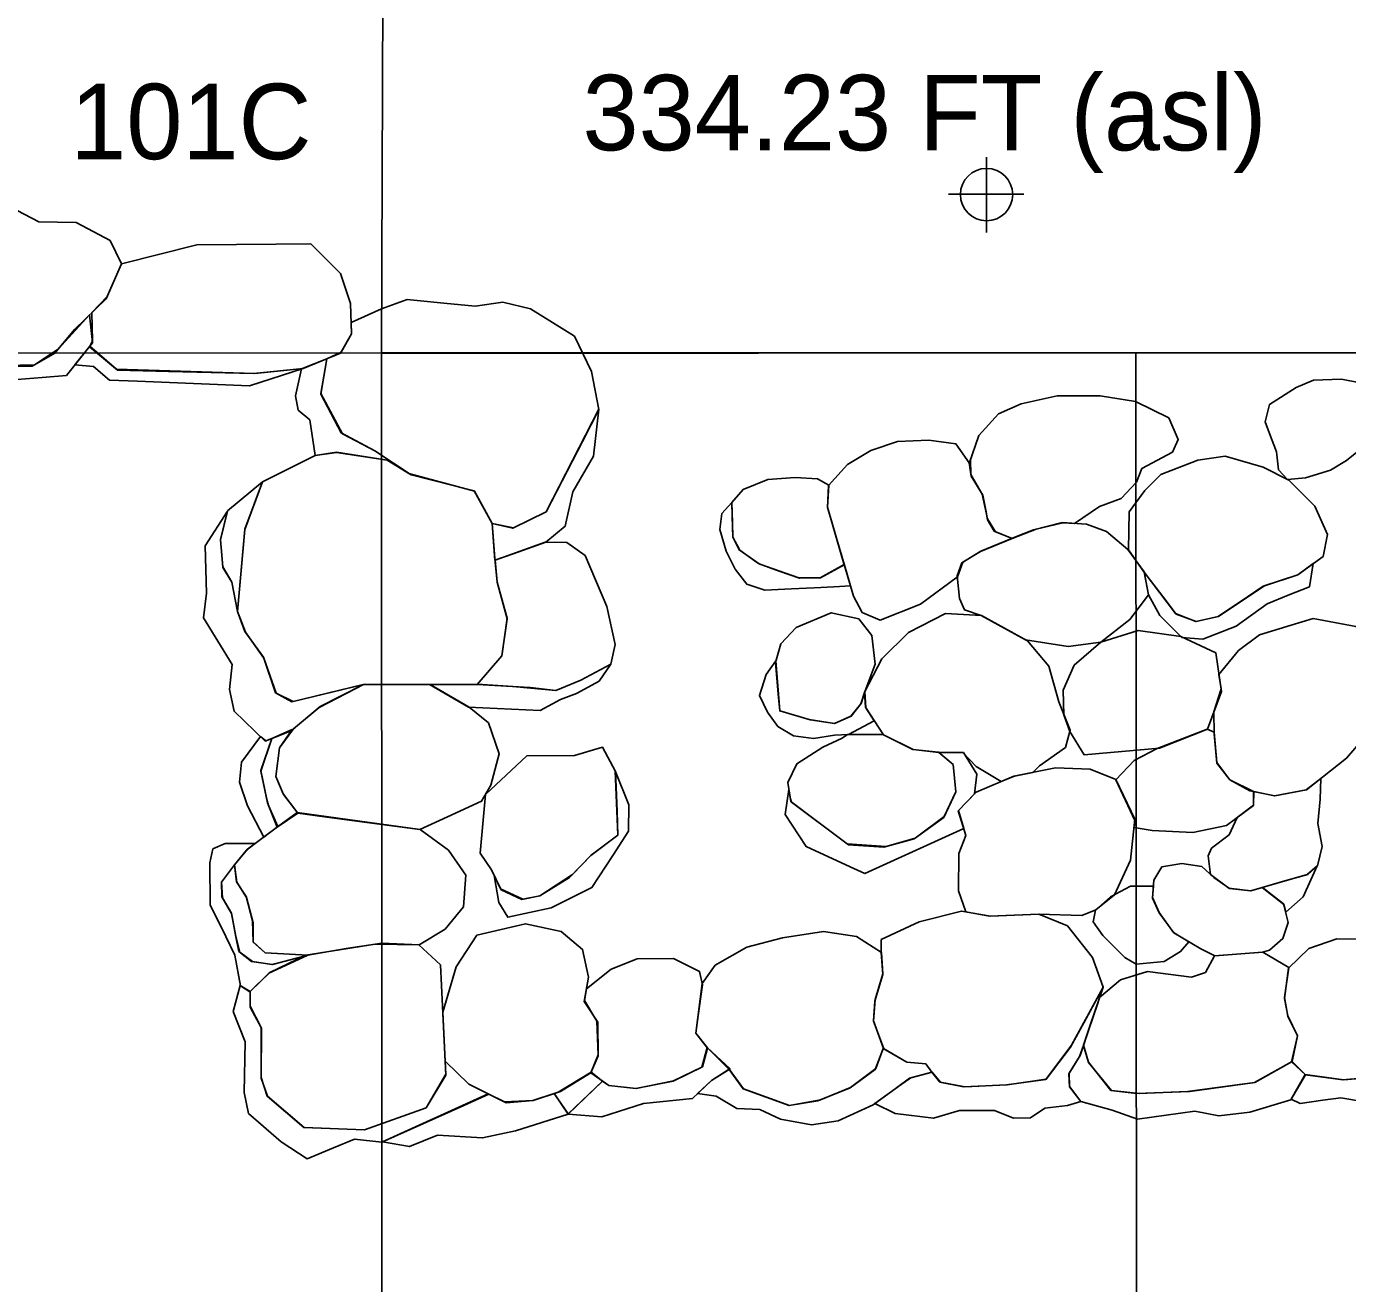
# Model space of a CAD drawing. Extents: x 280 to 390, y 550 to 640.
# Drawn here: x 337.58 to 346.34, y 623.81 to 632.14 of the extents above; entities that cross this region are included whole.
import ezdxf

# ---------------------------------------------------------------- set-up
doc = ezdxf.new("R2010")
doc.units = 0
for name, color, linetype in [('Datums', 7, 'Continuous'), ('Quadrat Numbers', 7, 'Continuous'), ('Quadrats', 7, 'Continuous'), ('Stone', 7, 'Continuous')]:
    doc.layers.add(name, color=color, linetype=linetype)

msp = doc.modelspace()

# ---------------------------------------------------------------- linework, layer by layer
at = {"layer": 'Datums'}
for p, q in [((343.9476, 631.2772), (343.9476, 630.7772)), ((343.6958, 631.0307), (344.1958, 631.0307))]:
    msp.add_line(p, q, dxfattribs=at)
msp.add_circle((343.9476, 631.0289), 0.1732, dxfattribs=at)
at = {"layer": 'Quadrats'}
for p, q in [((339.9377, 629.9795), (339.9725, 639.9795)), ((349.9377, 629.9795), (339.9377, 629.9795))]:
    msp.add_line(p, q, dxfattribs=at)
for points in [[(329.9377, 639.9718), (329.9377, 629.9718), (339.9377, 629.9795), (339.9422, 619.9795)], [(339.9377, 629.9761), (344.9377, 629.9795), (344.9446, 619.9795)]]:
    msp.add_lwpolyline(points, dxfattribs=at)
at = {"layer": 'Stone'}
for points in [[(336.9742, 630.6301), (337.124, 630.8899), (337.2813, 630.9536), (337.4724, 630.9498), (337.6673, 630.8486), (337.9146, 630.8449), (338.1394, 630.7249), (338.2143, 630.5712), (338.1131, 630.3387), (337.9033, 630.1362), (337.7722, 629.9778), (337.6223, 629.8925), (337.3937, 629.8888), (337.1719, 629.9214), (337.2401, 629.9774), (337.1565, 630.106), (336.9981, 630.4467)], [(338.2143, 630.5712), (338.7148, 630.6968), (339.2399, 630.7005), (339.4694, 630.7021), (339.6666, 630.5071), (339.7322, 630.3064), (339.7395, 630.1057), (339.6666, 629.9793), (339.4186, 629.8758), (339.0904, 629.843), (338.5252, 629.8576), (338.1891, 629.8663), (338.0029, 630.0211), (338.0216, 630.0611), (338.0191, 630.2479), (338.12, 630.3545)], [(339.5751, 629.9411), (339.5362, 629.7066), (339.6699, 629.4503), (339.8947, 629.3308), (340.1336, 629.1713), (340.4039, 629.103), (340.5525, 629.0654), (340.6714, 628.8496), (340.8079, 628.8183), (341.0299, 628.9265), (341.1351, 629.1315), (341.27, 629.394), (341.3787, 629.6058), (341.3286, 629.8575), (341.2176, 630.0909), (340.9246, 630.2731), (340.7425, 630.3158), (340.5576, 630.2902), (340.3499, 630.3101), (340.1072, 630.3334), (339.9387, 630.2731), (339.7368, 630.1814), (339.7395, 630.1057), (339.6696, 629.9846)], [(337.1783, 629.9204), (337.0852, 629.8508), (337.2064, 629.84), (337.2476, 629.78), (337.4687, 629.7988), (337.6897, 629.8175), (337.8495, 629.8311), (338.0232, 630.0462), (338.0026, 630.232), (337.7947, 630.005), (337.6372, 629.901), (337.3534, 629.8947)], [(338.0047, 630.025), (337.9051, 629.9), (338.0292, 629.8904), (338.135, 629.7992), (338.321, 629.7919), (338.6924, 629.7773), (339.0637, 629.7627), (339.4191, 629.876), (339.0984, 629.8438), (338.1826, 629.8716)], [(339.4084, 629.875), (339.3683, 629.6952), (339.3854, 629.6012), (339.4622, 629.5358), (339.4992, 629.2995), (339.6402, 629.3215), (339.9899, 629.2673), (339.8979, 629.3286), (339.6802, 629.4449), (339.5369, 629.7107), (339.5751, 629.9411)], [(345.9425, 629.1412), (345.882, 629.2055), (345.8693, 629.3242), (345.8232, 629.4452), (345.7935, 629.5233), (345.8232, 629.6388), (346.0006, 629.7505), (346.1146, 629.8001), (346.2989, 629.807), (346.558, 629.7563), (346.6766, 629.6849), (346.6904, 629.5788), (346.5349, 629.4279), (346.3334, 629.2677), (346.2275, 629.2043), (346.0605, 629.1525)], [(343.8329, 629.2479), (343.8974, 629.4331), (344.0274, 629.5767), (344.1776, 629.6417), (344.4152, 629.6956), (344.6999, 629.6956), (344.9352, 629.6574), (345.1549, 629.5498), (345.2177, 629.4062), (345.1796, 629.3232), (344.9778, 629.2133), (344.942, 629.1236), (344.8388, 629.0159), (344.6954, 628.9621), (344.5315, 628.8508), (344.4536, 628.8551), (344.2769, 628.8133), (344.1183, 628.7513), (344.0067, 628.795), (343.9534, 628.8813), (343.9182, 629.0446), (343.8441, 629.1752), (343.8411, 629.2716)], [(341.3784, 629.6075), (341.3424, 629.2962), (341.2059, 629.0599), (341.1547, 628.8321), (341.0266, 628.7268), (340.8104, 628.6499), (340.6892, 628.6069), (340.6714, 628.8496), (340.8132, 628.8209), (341.0294, 628.9263)], [(343.7544, 628.4974), (343.5096, 628.3161), (343.2428, 628.2084), (343.124, 628.26), (343.0657, 628.3677), (343.0052, 628.574), (342.953, 628.7519), (342.9194, 628.8666), (342.893, 628.9567), (342.8998, 629.1011), (343.0254, 629.2402), (343.18, 629.3344), (343.3571, 629.3927), (343.5656, 629.4017), (343.7449, 629.377), (343.8324, 629.2514), (343.8458, 629.164), (343.922, 629.0383), (343.9422, 628.9374), (343.9548, 628.8744), (343.9982, 628.7983), (344.1176, 628.751), (343.9075, 628.6648), (343.7906, 628.5937)], [(339.4991, 629.2997), (339.1485, 629.1261), (339.033, 628.8128), (338.9842, 628.2658), (339.033, 628.1348), (339.1562, 627.9653), (339.2357, 627.729), (339.3435, 627.6674), (339.8158, 627.783), (340.1109, 627.783), (340.5703, 627.783), (340.7346, 627.9704), (340.7705, 628.2221), (340.7038, 628.461), (340.6884, 628.6176), (340.6714, 628.8496), (340.5536, 629.0635), (340.1192, 629.181), (339.9744, 629.2697), (339.6387, 629.3213)], [(344.9908, 628.5305), (345.1159, 628.3659), (345.2045, 628.2494), (345.336, 628.2007), (345.4828, 628.2333), (345.6764, 628.3638), (345.7803, 628.4339), (346.0106, 628.5107), (346.1777, 628.631), (346.2062, 628.7778), (346.1226, 628.9654), (345.9515, 629.1367), (345.7803, 629.2223), (345.5296, 629.2958), (345.3483, 629.2692), (345.1037, 629.1754), (344.9957, 629.0694), (344.8918, 628.9267), (344.8875, 628.6749)], [(339.1485, 629.1261), (338.9175, 628.9335), (338.8713, 628.7435), (338.8867, 628.5586), (338.9457, 628.461), (338.9842, 628.2658), (339.0327, 628.8103)], [(343.0045, 628.5766), (342.8474, 628.4896), (342.7071, 628.4881), (342.5744, 628.5349), (342.4417, 628.5817), (342.3089, 628.6753), (342.2652, 628.7583), (342.2621, 628.8971), (342.2601, 628.9893), (342.3346, 629.0752), (342.4975, 629.1417), (342.6785, 629.1552), (342.8263, 629.1462), (342.9027, 629.1044), (342.8931, 628.9591), (342.9353, 628.8123), (343.0002, 628.591)], [(338.917, 628.9317), (338.7686, 628.7024), (338.7737, 628.5457), (338.7789, 628.3891), (338.7583, 628.2247), (338.9483, 627.9165), (338.9303, 627.7496), (338.9611, 627.6057), (339.1664, 627.408), (339.3384, 627.4773), (339.5309, 627.6366), (339.8183, 627.783), (339.352, 627.6695), (339.2399, 627.7267), (339.159, 627.9568), (339.0365, 628.1299), (338.9842, 628.2658), (338.9457, 628.461), (338.8864, 628.562), (338.8715, 628.7411)], [(343.0042, 628.5773), (343.0455, 628.4365), (342.9349, 628.4307), (342.8056, 628.424), (342.6545, 628.4162), (342.4791, 628.4071), (342.3587, 628.4488), (342.2818, 628.547), (342.2229, 628.6662), (342.1792, 628.8096), (342.1943, 628.9153), (342.2601, 628.9893), (342.2631, 628.8533), (342.2652, 628.7584), (342.312, 628.673), (342.4239, 628.5942), (342.4443, 628.5808), (342.703, 628.4895), (342.8444, 628.4896)], [(343.9113, 628.2405), (343.8013, 628.2773), (343.768, 628.3529), (343.7539, 628.5029), (343.7846, 628.59), (343.9089, 628.6657), (344.1471, 628.7631), (344.2594, 628.809), (344.4494, 628.8554), (344.6108, 628.8464), (344.7415, 628.7964), (344.885, 628.6785), (344.9913, 628.5298), (345.0207, 628.3773), (344.8965, 628.2132), (344.7056, 628.0645), (344.4891, 628.0357), (344.206, 628.0797)], [(340.6917, 628.6077), (341.0234, 628.7257), (341.1657, 628.7239), (341.2872, 628.6368), (341.4316, 628.3001), (341.4874, 628.0488), (341.4579, 627.9174), (341.2592, 627.8122), (341.0935, 627.7433), (340.9227, 627.763), (340.5708, 627.7835), (340.7349, 627.9724), (340.7699, 628.2175), (340.7039, 628.4607)], [(344.9918, 628.527), (345.0207, 628.3773), (345.0956, 628.2394), (345.2423, 628.0947), (345.3809, 628.0845), (345.6009, 628.1701), (345.8068, 628.3169), (345.9474, 628.374), (346.088, 628.4311), (346.1129, 628.5843), (346.0106, 628.5107), (345.7892, 628.4369), (345.4846, 628.2346), (345.3342, 628.2014), (345.2008, 628.2542)], [(343.1427, 627.7415), (343.2106, 627.9186), (343.1864, 628.1084), (343.1009, 628.2181), (342.9187, 628.259), (342.6864, 628.1604), (342.5841, 628.0526), (342.5488, 627.9298), (342.5674, 627.7215), (342.5775, 627.6086), (342.7793, 627.5485), (342.941, 627.5243), (343.0507, 627.5745), (343.1158, 627.6563)], [(343.7906, 627.3322), (343.6308, 627.3322), (343.4603, 627.3532), (343.2641, 627.449), (343.1455, 627.6322), (343.1381, 627.7326), (343.2533, 627.954), (343.4299, 628.1288), (343.6753, 628.2535), (343.9133, 628.2404), (344.2181, 628.073), (344.3594, 627.9056), (344.4263, 627.6675), (344.5025, 627.4796), (344.4709, 627.3662), (344.2981, 627.2434), (344.2545, 627.2007), (344.1329, 627.1768), (344.0436, 627.1399), (343.8798, 627.2397)], [(345.5021, 627.7534), (345.488, 627.8493), (345.618, 628.0088), (345.7566, 628.1122), (345.9658, 628.1753), (346.1121, 628.2194), (346.3942, 628.1677), (346.5883, 628.0189), (346.6336, 627.8348), (346.5958, 627.6003), (346.3337, 627.2951), (346.0691, 627.0858), (345.8574, 627.0455), (345.6936, 627.0783), (345.56, 627.1514), (345.4743, 627.2623), (345.4567, 627.4565), (345.4547, 627.6029)], [(344.7043, 628.0644), (344.9527, 628.14), (345.2349, 628.102), (345.4668, 627.9937), (345.5046, 627.7365), (345.4113, 627.4868), (345.0938, 627.3607), (344.7687, 627.333), (344.5944, 627.3181), (344.5003, 627.4717), (344.4608, 627.5825), (344.4562, 627.7465), (344.5293, 627.9105)], [(341.4582, 627.9187), (341.3794, 627.8061), (341.231, 627.7244), (341.1233, 627.6845), (340.9897, 627.6111), (340.5137, 627.6325), (340.2557, 627.783), (340.5733, 627.7864), (340.8087, 627.7696), (341.0935, 627.7433), (341.2588, 627.8121)], [(342.5521, 627.9411), (342.4875, 627.8498), (342.4429, 627.7103), (342.4949, 627.6005), (342.5655, 627.5057), (342.6678, 627.4424), (342.8016, 627.4257), (342.941, 627.448), (343.0321, 627.4511), (343.2036, 627.5424), (343.1472, 627.6296), (343.1411, 627.7365), (343.1149, 627.6552), (343.0493, 627.5739), (342.9392, 627.5245), (342.7732, 627.5503), (342.5775, 627.6086)], [(339.8183, 627.783), (340.2603, 627.783), (340.5183, 627.6323), (340.6461, 627.5292), (340.717, 627.3232), (340.6634, 627.1154), (340.6011, 627.0098), (340.3744, 626.9059), (340.1909, 626.8218), (339.9391, 626.8557), (339.5763, 626.9045), (339.3824, 626.9307), (339.2861, 627.0583), (339.2376, 627.1743), (339.2618, 627.363), (339.3543, 627.4905), (339.5237, 627.6306)], [(339.1352, 627.4381), (339.0111, 627.2691), (338.9977, 627.1365), (339.0498, 626.98), (339.1576, 626.7726), (339.2515, 626.842), (339.189, 626.9824), (339.1775, 627.0214), (339.1388, 627.2135), (339.2119, 627.4264), (339.171, 627.4098)], [(339.3468, 627.4843), (339.2101, 627.4256), (339.1373, 627.2089), (339.1823, 626.9994), (339.2463, 626.8384), (339.3824, 626.9307), (339.2884, 627.0552), (339.2382, 627.1728), (339.2628, 627.3643)], [(343.0257, 627.4511), (343.2596, 627.4511), (343.4592, 627.3534), (343.6284, 627.3341), (343.7275, 627.2528), (343.744, 627.0725), (343.6642, 626.9017), (343.4688, 626.7613), (343.2679, 626.7048), (343.0326, 626.7213), (342.8124, 626.8866), (342.6501, 627.0083), (342.6308, 627.1344), (342.6899, 627.2584), (342.8633, 627.3685), (342.9913, 627.4277)], [(345.7169, 627.0736), (345.7169, 626.9824), (345.5373, 626.8488), (345.3156, 626.8034), (345.0459, 626.816), (344.9253, 626.8369), (344.9301, 626.8818), (344.805, 627.1518), (344.9249, 627.28), (345.0788, 627.3594), (345.4101, 627.4863), (345.4566, 627.4666), (345.4739, 627.2673), (345.56, 627.1514)], [(340.6277, 627.0549), (340.9008, 627.3103), (341.2175, 627.3122), (341.4021, 627.3686), (341.4895, 627.2073), (341.4993, 626.9448), (341.5051, 626.7859), (341.3244, 626.6512), (341.1845, 626.5035), (340.9863, 626.3829), (340.8678, 626.3596), (340.7299, 626.4237), (340.6677, 626.5559), (340.5919, 626.6668)], [(343.6308, 627.3322), (343.7943, 627.3322), (343.8835, 627.1891), (343.8681, 627.0581), (343.7627, 626.9489), (343.7967, 626.8283), (343.5783, 626.729), (343.3598, 626.6297), (343.1414, 626.5303), (343.0433, 626.5757), (342.7515, 626.7107), (342.6123, 626.922), (342.638, 627.0876), (342.6474, 627.026), (342.656, 627.004), (343.0239, 626.7278), (343.2826, 626.7089), (343.4755, 626.7661), (343.6671, 626.9078), (343.7439, 627.0723), (343.7275, 627.2528)], [(340.6854, 626.5182), (340.7163, 626.3382), (340.7745, 626.241), (341.0621, 626.3032), (341.3322, 626.4373), (341.4701, 626.6512), (341.5741, 626.8125), (341.577, 626.9856), (341.4875, 627.2111), (341.5033, 626.7845), (341.3269, 626.6531), (341.2034, 626.5234), (340.9872, 626.3834), (340.8753, 626.3611), (340.7276, 626.4285)], [(343.8099, 626.2773), (343.7625, 626.4155), (343.764, 626.6642), (343.8111, 626.7828), (343.7597, 626.9457), (343.8797, 627.0701), (344.1282, 627.1758), (344.4039, 627.2302), (344.6353, 627.223), (344.8038, 627.1544), (344.9309, 626.89), (344.9024, 626.6198), (344.7953, 626.3898), (344.6725, 626.2896), (344.5781, 626.2525), (344.2952, 626.2615), (343.9677, 626.2494)], [(345.6096, 626.9026), (345.5547, 626.7874), (345.4377, 626.6986), (345.4171, 626.6484), (345.4323, 626.5241), (345.5523, 626.4344), (345.6981, 626.4164), (345.7737, 626.4382), (345.9248, 626.4817), (346.0759, 626.5253), (346.14, 626.5814), (346.1722, 626.7101), (346.1426, 626.862), (346.158, 627.0242), (346.1623, 627.1595), (346.0668, 627.0854), (345.8564, 627.0457), (345.7181, 627.0733), (345.7169, 626.9843)], [(339.3785, 626.9359), (339.2494, 626.8405), (339.0496, 626.6929), (338.9646, 626.5874), (338.9781, 626.4745), (339.0435, 626.3729), (339.0864, 626.2036), (339.0864, 626.0772), (339.1676, 626.0049), (339.4496, 625.9891), (339.7046, 626.0343), (339.9395, 626.0704), (340.1874, 626.0591), (340.3589, 626.163), (340.4807, 626.3097), (340.4965, 626.5197), (340.3814, 626.6867), (340.1936, 626.823)], [(339.0996, 626.7298), (338.9014, 626.7298), (338.8202, 626.6935), (338.7999, 626.601), (338.8021, 626.3233), (338.9059, 626.1133), (338.9663, 625.991), (339.0029, 625.786), (339.0661, 625.7476), (339.1902, 625.8717), (339.4442, 625.988), (339.2121, 625.9286), (339.0838, 625.9476), (338.9992, 626.0088), (338.9732, 626.1132), (338.9436, 626.2679), (338.8834, 626.3698), (338.8766, 626.4745), (338.9646, 626.5874), (339.0442, 626.6862)], [(338.9646, 626.5874), (338.8766, 626.4745), (338.8788, 626.3775), (338.9443, 626.2668), (338.9736, 626.1111), (338.9918, 626.0146), (339.0774, 625.9485), (339.215, 625.9282), (339.4487, 625.9892), (339.168, 626.0049), (339.0864, 626.0794), (339.083, 626.2169), (339.0401, 626.3783), (338.9779, 626.4765)], [(345.4544, 626.5036), (345.5578, 626.4306), (345.6965, 626.416), (345.7768, 626.4391), (345.9167, 626.3307), (345.9471, 626.2066), (345.9118, 626.0994), (345.823, 626.0239), (345.7754, 626.0089), (345.4606, 625.9848), (345.3668, 626.0312), (345.1879, 626.1384), (345.0918, 626.2711), (345.048, 626.3685), (345.0565, 626.4878), (345.11, 626.5755), (345.2427, 626.5974), (345.3741, 626.5779)], [(345.9306, 626.2739), (346.0461, 626.3768), (346.1394, 626.5809), (346.0732, 626.5245), (345.774, 626.4383), (345.9179, 626.326)], [(345.0536, 626.4476), (344.902, 626.4476), (344.7694, 626.3758), (344.6708, 626.2881), (344.655, 626.2102), (344.7183, 626.1201), (344.8631, 625.974), (344.9385, 625.9314), (345.1246, 625.9472), (345.2341, 626.0142), (345.2892, 626.0777), (345.1862, 626.1408), (345.0915, 626.2716), (345.0483, 626.3725)], [(340.649, 625.0689), (340.5168, 625.1361), (340.3604, 625.2886), (340.344, 625.6116), (340.4323, 625.9136), (340.57, 626.1232), (340.8914, 626.1979), (341.1295, 626.1462), (341.2701, 626.0285), (341.3103, 625.8447), (341.2816, 625.6839), (341.3705, 625.5461), (341.3734, 625.3221), (341.3246, 625.2102), (341.1238, 625.0867), (340.943, 625.0264), (340.7651, 625.012)], [(343.2498, 626.0082), (343.2498, 626.0932), (343.5014, 626.2106), (343.7818, 626.2823), (343.9728, 626.2485), (344.2931, 626.2624), (344.484, 626.1848), (344.6491, 625.9738), (344.7207, 625.7787), (344.6054, 625.5657), (344.5051, 625.3806), (344.3428, 625.1676), (344.0842, 625.1318), (343.7958, 625.1179), (343.6386, 625.1497), (343.5857, 625.2158), (343.5449, 625.2696), (343.4197, 625.2821), (343.2656, 625.3709), (343.198, 625.5542), (343.2078, 625.6855), (343.2595, 625.8627)], [(342.063, 625.8017), (342.1496, 625.923), (342.3589, 626.0429), (342.595, 626.1056), (342.8669, 626.1467), (343.0869, 626.1127), (343.2515, 626.0071), (343.2604, 625.8657), (343.2086, 625.6956), (343.1978, 625.5524), (343.264, 625.377), (343.2104, 625.232), (343.044, 625.1121), (342.8293, 625.0244), (342.6397, 624.9939), (342.4877, 625.0494), (342.3356, 625.1049), (342.243, 625.2335), (342.0986, 625.3759), (342.0207, 625.4729)], [(345.9497, 625.9046), (346.0846, 626.0344), (346.268, 626.0988), (346.4578, 626.0955), (346.5366, 626.1277), (346.6492, 626.1181), (346.7602, 626.0151), (346.7779, 625.9024), (346.7924, 625.6094), (346.8082, 625.2886), (346.6814, 625.215), (346.5318, 625.1829), (346.3098, 625.1635), (346.0617, 625.197), (345.9689, 625.2843), (346.0083, 625.4562), (345.9435, 625.5879), (345.9229, 625.704)], [(339.0667, 625.7482), (339.197, 625.8748), (339.4372, 625.9898), (339.896, 626.0637), (340.1843, 626.0593), (340.328, 625.9251), (340.3419, 625.6528), (340.3652, 625.1954), (340.2336, 624.9778), (339.8255, 624.8333), (339.4258, 624.8472), (339.1815, 625.0556), (339.1398, 625.175), (339.1426, 625.5056), (339.0676, 625.6445)], [(341.2965, 625.7676), (341.4595, 625.8964), (341.6316, 625.9653), (341.8727, 625.9682), (342.0448, 625.882), (342.0649, 625.793), (342.0362, 625.5892), (342.02, 625.4737), (342.0994, 625.3738), (342.0649, 625.2503), (341.8698, 625.1556), (341.623, 625.1068), (341.4451, 625.1269), (341.3251, 625.2112), (341.3733, 625.3308), (341.3658, 625.5535), (341.2826, 625.6895)], [(344.6973, 625.7097), (344.8364, 625.8263), (345.0149, 625.8812), (345.305, 625.8446), (345.3983, 625.8751), (345.4592, 625.9847), (345.7777, 626.0091), (345.9501, 625.9075), (345.9217, 625.7106), (345.9441, 625.5848), (346.009, 625.4548), (345.9725, 625.2864), (345.725, 625.1463), (345.2949, 625.0874), (344.9439, 625.0732), (344.7715, 625.0935), (344.6234, 625.2803), (344.5906, 625.3947), (344.6847, 625.6726)], [(339.0022, 625.7901), (338.9538, 625.6167), (339.0343, 625.4167), (339.0288, 625.0806), (339.0565, 624.9417), (339.2731, 624.7528), (339.4452, 624.6417), (339.6201, 624.7139), (339.7592, 624.7714), (339.9401, 624.75), (340.4834, 624.9945), (340.649, 625.0689), (340.5168, 625.1361), (340.3604, 625.2886), (340.3648, 625.2026), (340.2336, 624.9778), (339.8262, 624.8336), (339.4239, 624.8488), (339.1812, 625.0564), (339.1399, 625.1805), (339.1398, 625.5107), (339.0676, 625.6528), (339.0682, 625.7496)], [(344.7205, 625.7782), (344.6354, 625.527), (344.567, 625.3248), (344.4923, 625.2035), (344.4976, 625.1187), (344.5736, 625.0215), (344.4835, 624.995), (344.3333, 624.9773), (344.238, 624.9119), (344.1267, 624.9101), (343.9995, 624.9614), (343.7681, 624.9614), (343.5967, 624.9101), (343.3423, 624.9419), (343.2084, 625.0083), (343.3809, 625.1333), (343.4464, 625.1767), (343.587, 625.2141), (343.6423, 625.149), (343.8032, 625.1182), (344.0808, 625.1316), (344.3395, 625.1672), (344.5117, 625.3927)], [(342.0952, 625.379), (342.2481, 625.2367), (342.1247, 625.1591), (341.9984, 625.0414), (341.6742, 625.007), (341.3987, 624.918), (341.1754, 624.9374), (341.4035, 625.1561), (341.4445, 625.1273), (341.6265, 625.1075), (341.872, 625.1567), (342.0613, 625.2486)], [(342.2426, 625.2339), (342.1247, 625.1591), (342.0318, 625.0725), (342.1549, 625.0548), (342.2927, 624.9743), (342.4447, 624.9671), (342.5825, 624.9027), (342.7882, 624.8651), (342.9635, 624.8919), (343.1961, 624.9993), (343.3517, 625.1121), (343.4373, 625.1742), (343.586, 625.2159), (343.5449, 625.2696), (343.4197, 625.2821), (343.2624, 625.3727), (343.2132, 625.2397), (343.0469, 625.1142), (342.8463, 625.0313), (342.6426, 624.9944), (342.3366, 625.1046)], [(345.9721, 625.2861), (346.0617, 625.197), (345.9644, 625.0326), (345.6925, 624.9494), (345.4876, 624.925), (345.3273, 624.9555), (344.948, 624.9027), (344.7796, 624.9636), (344.5736, 625.0215), (344.4976, 625.1199), (344.4955, 625.2088), (344.5635, 625.3192), (344.5896, 625.3917), (344.6236, 625.28), (344.7755, 625.093), (344.9586, 625.0738), (345.1716, 625.0824), (345.2785, 625.0867), (345.7241, 625.1462)], [(345.9666, 625.0364), (346.0267, 625.0074), (346.1763, 625.0283), (346.295, 625.0449), (346.4401, 625.0203), (346.5929, 625.0605), (346.7007, 625.1185), (346.7715, 625.2215), (346.808, 625.2925), (346.6814, 625.2215), (346.5242, 625.1822), (346.3146, 625.164), (346.0592, 625.1994)], [(341.4035, 625.1561), (341.3264, 625.2145), (341.1098, 625.082), (341.0814, 625.0725), (341.1745, 624.9387)], [(339.9453, 624.7524), (340.1224, 624.722), (340.3089, 624.7967), (340.6073, 624.7795), (340.8254, 624.8254), (341.1754, 624.9374), (341.0825, 625.0729), (340.9411, 625.0262), (340.7536, 625.0177), (340.6441, 625.0714)]]:
    msp.add_lwpolyline(points, close=True, dxfattribs=at)

# ---------------------------------------------------------------- texts
at = {"layer": 'Datums'}
msp.add_text('334.23 FT (asl)', height=0.5, dxfattribs=at).set_placement((341.27, 631.3222))
at = {"layer": 'Quadrat Numbers'}
msp.add_text('101C', height=0.5, dxfattribs=at).set_placement((337.8751, 631.2635))

doc.saveas('drawing.dxf')
